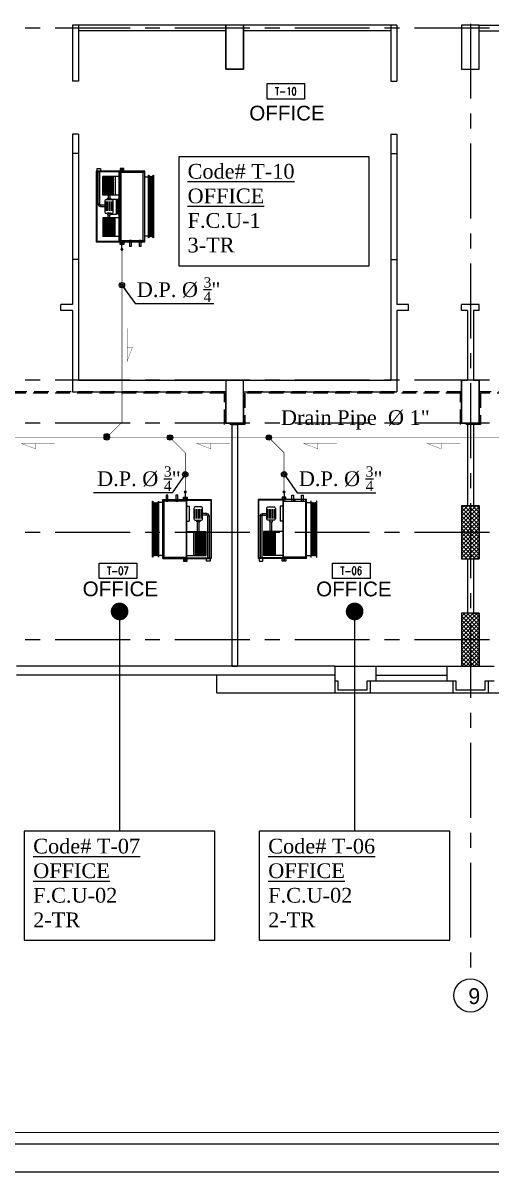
# Model space of a CAD drawing. Extents: x -711 to 2784, y 81 to 852.
# Drawn here: x -693.47 to -685.53, y 200.99 to 220.47 of the extents above; entities that cross this region are included whole.
import ezdxf
from ezdxf.enums import TextEntityAlignment as Align

# ---------------------------------------------------------------- set-up
doc = ezdxf.new("R2010")
doc.units = 0
doc.header["$MEASUREMENT"] = 0
for name, pattern in [('CENTERX2', [101.6, 63.5, -12.7, 12.7, -12.7]), ('DASHDOT', [1, 0.5, -0.25, 0, -0.25]), ('HIDDEN', [0.375, 0.25, -0.125]), ('HIDDEN-Z', [3, 2, -1])]:
    doc.linetypes.add(name, pattern=pattern)
for name, color, linetype in [('01_AC-EQUIP', 206, 'Continuous'), ('AXIS', 1, 'CENTERX2'), ('CH.W.PIPING TEXT', 4, 'Continuous'), ('COL', 2, 'Continuous'), ('COLHATCH', 5, 'Continuous'), ('column', 6, 'Continuous'), ('DRAIN PIPE', 4, 'Continuous'), ('elev', 2, 'Continuous'), ('ELEV1', 7, 'Continuous'), ('FASEL', 253, 'Continuous'), ('fram', 252, 'Continuous'), ('M-CH-WP-R', 40, 'HIDDEN-Z'), ('M-CH-WP-S', 142, 'Continuous'), ('M-EQBMNT', 21, 'Continuous'), ('METAL-EDGE', 253, 'Continuous'), ('WALL', 4, 'Continuous'), ('WIN', 5, 'Continuous'), ('ZONE TEXT', 73, 'Continuous')]:
    doc.layers.add(name, color=color, linetype=linetype)
doc.layers.add('A-SYMB-RMNU', color=4, linetype='Continuous', lineweight=9)
doc.layers.add('AXIS-TXT', color=171, linetype='Continuous', lineweight=20)
doc.styles.add('AC', font='romans.shx', dxfattribs={"height": 0.2})
doc.styles.add('ARABY', font='sosa.shx')
doc.styles.add('ROMANS-TITLE', font='ROMANS.shx', dxfattribs={"width": 0.8})
doc.dimstyles.new('IHAB', dxfattribs={"dimscale": 0, "dimtxt": 0.15, "dimasz": 0.09, "dimexe": 0.18, "dimexo": 0.0625, "dimgap": 0, "dimtad": 0, "dimtih": 1, "dimtoh": 1, "dimzin": 0, "dimdsep": 46, "dimtxsty": 'ARABY', "dimcen": 0.03, "dimse1": 1, "dimse2": 1, "dimclrd": 36, "dimclrt": 42, "dimadec": 0, "dimazin": 0, "dimtfac": 1, "dimtmove": 1, "dimatfit": 3, "dimldrblk": 'ORIGIN', "dimfxl": 1, "dimtolj": 1, "dimtzin": 0, "dimarcsym": 0})

# ---------------------------------------------------------------- blocks, each defined once
blk = doc.blocks.new('A$C069E27EC')
at = {"layer": '01_AC-EQUIP', "color": 2, "linetype": 'Continuous'}
for p, q in [((0, 0), (0, -130)), ((1, 0.3), (0.5, -1.3)), ((1, 0.3), (1.5, -1.3)), ((2, 0.3), (1.5, -1.3)), ((2, 0.3), (2.5, -1.3)), ((3, 0.3), (2.5, -1.3)), ((3, 0.3), (3.6, -1.3)), ((4.1, 0.3), (3.6, -1.3)), ((4.1, 0.3), (4.6, -1.3)), ((5.1, 0.3), (4.6, -1.3)), ((5.1, 0.3), (5.6, -1.3)), ((6.1, 0.3), (5.6, -1.3)), ((6.1, 0.3), (6.6, -1.3)), ((7.1, 0.3), (6.6, -1.3)), ((7.1, 0.3), (7.6, -1.3)), ((8.1, 0.3), (7.6, -1.3)), ((8.1, 0.3), (8.6, -1.3)), ((9.2, 0.3), (8.6, -1.3)), ((9.2, 0.3), (9.7, -1.3)), ((1.5, -128.7), (1.5, -1.3)), ((2.5, -128.7), (2.5, -1.3)), ((3.6, -128.7), (3.6, -1.3)), ((4.6, -128.7), (4.6, -1.3)), ((5.6, -128.7), (5.6, -1.3)), ((6.6, -128.7), (6.6, -1.3)), ((7.6, -128.7), (7.6, -1.3)), ((8.6, -128.7), (8.6, -1.3)), ((1, -130.3), (0.5, -128.7)), ((1, -130.3), (1.5, -128.7)), ((2, -130.3), (1.5, -128.7)), ((2, -130.3), (2.5, -128.7)), ((3, -130.3), (2.5, -128.7)), ((3, -130.3), (3.6, -128.7)), ((4.1, -130.3), (3.6, -128.7)), ((4.1, -130.3), (4.6, -128.7)), ((5.1, -130.3), (4.6, -128.7)), ((5.1, -130.3), (5.6, -128.7)), ((6.1, -130.3), (5.6, -128.7)), ((6.1, -130.3), (6.6, -128.7)), ((7.1, -130.3), (6.6, -128.7)), ((7.1, -130.3), (7.6, -128.7)), ((8.1, -130.3), (7.6, -128.7)), ((8.1, -130.3), (8.6, -128.7)), ((9.2, -130.3), (8.6, -128.7)), ((9.2, -130.3), (9.7, -128.7))]:
    blk.add_line(p, q, dxfattribs=at)
for points in [[(0, 2.5), (0.5, 2.5), (0.5, -132.5), (0, -132.5)], [(9.7, 2.5), (10.2, 2.5), (10.2, -132.5), (9.7, -132.5)]]:
    blk.add_lwpolyline(points, close=True, dxfattribs=at)
blk = doc.blocks.new('A$C7CD32F90')
at = {"layer": '01_AC-EQUIP', "color": 1, "lineweight": 20}
for p, q in [((0.089, -0.4), (0.089, -0.116)), ((0.408, -0.116), (0.089, -0.116)), ((0.408, -0.117), (0.089, -0.117)), ((0.408, -0.119), (0.089, -0.119)), ((0.408, -0.122), (0.089, -0.122)), ((0.408, -0.125), (0.089, -0.125)), ((0.408, -0.128), (0.089, -0.128)), ((0.408, -0.132), (0.089, -0.132)), ((0.408, -0.136), (0.089, -0.136)), ((0.408, -0.141), (0.089, -0.141)), ((0.408, -0.148), (0.089, -0.148)), ((0.408, -0.155), (0.089, -0.155)), ((0.408, -0.164), (0.089, -0.164)), ((0.408, -0.173), (0.089, -0.173)), ((0.408, -0.183), (0.089, -0.183)), ((0.408, -0.193), (0.089, -0.193)), ((0.408, -0.4), (0.408, -0.116)), ((0.683, -0.168), (0.526, -0.168)), ((0.683, -0.194), (0.526, -0.194)), ((0.599, -0.074), (0.599, -0.145)), ((0.626, -0.074), (0.599, -0.074)), ((0.626, -0.074), (0.626, -0.145)), ((0.639, -0.035), (1.2, -0.035)), ((0.639, -0.061), (0.639, -0.035)), ((0.639, -0.061), (1.2, -0.061)), ((0.791, -0.4), (0.791, -0.116)), ((0.791, -0.116), (1.11, -0.116)), ((0.791, -0.117), (1.11, -0.117)), ((0.791, -0.119), (1.11, -0.119)), ((0.791, -0.122), (1.11, -0.122)), ((0.791, -0.125), (1.11, -0.125)), ((0.791, -0.128), (1.11, -0.128)), ((0.791, -0.132), (1.11, -0.132)), ((0.791, -0.136), (1.11, -0.136)), ((0.791, -0.141), (1.11, -0.141)), ((0.791, -0.148), (1.11, -0.148)), ((0.791, -0.155), (1.11, -0.155)), ((0.791, -0.164), (1.11, -0.164)), ((0.791, -0.173), (1.11, -0.173)), ((0.791, -0.183), (1.11, -0.183)), ((0.791, -0.193), (1.11, -0.193)), ((1.11, -0.4), (1.11, -0.116)), ((0.408, -0.201), (0.089, -0.201)), ((0.408, -0.209), (0.089, -0.209)), ((0.408, -0.219), (0.089, -0.219)), ((0.408, -0.229), (0.089, -0.229)), ((0.408, -0.239), (0.089, -0.239)), ((0.408, -0.255), (0.089, -0.255)), ((0.408, -0.275), (0.089, -0.275)), ((0.408, -0.295), (0.089, -0.295)), ((0.089, -0.321), (0.408, -0.321)), ((0.408, -0.204), (0.46, -0.204)), ((0.408, -0.231), (0.46, -0.231)), ((0.472, -0.243), (0.472, -0.343)), ((0.472, -0.343), (0.726, -0.343)), ((0.472, -0.37), (0.726, -0.37)), ((0.472, -0.4), (0.472, -0.37)), ((0.683, -0.221), (0.526, -0.221)), ((0.683, -0.248), (0.526, -0.248)), ((0.683, -0.274), (0.526, -0.274)), ((0.726, -0.243), (0.726, -0.343)), ((0.726, -0.4), (0.726, -0.37)), ((0.791, -0.204), (0.739, -0.204)), ((0.791, -0.231), (0.739, -0.231)), ((0.791, -0.201), (1.11, -0.201)), ((0.791, -0.209), (1.11, -0.209)), ((0.791, -0.219), (1.11, -0.219)), ((0.791, -0.229), (1.11, -0.229)), ((0.791, -0.239), (1.11, -0.239)), ((0.791, -0.255), (1.11, -0.255)), ((0.791, -0.275), (1.11, -0.275)), ((0.791, -0.295), (1.11, -0.295)), ((1.11, -0.321), (0.791, -0.321)), ((0.022, -0.425), (0.001, -0.425)), ((0.011, -0.418), (0.011, -0.432)), ((1.178, -0.425), (1.199, -0.425)), ((1.189, -0.418), (1.189, -0.432)), ((0.022, -0.615), (0.001, -0.615)), ((0.011, -0.608), (0.011, -0.622)), ((1.178, -0.615), (1.199, -0.615)), ((1.189, -0.608), (1.189, -0.622)), ((0.022, -0.81), (0.001, -0.81)), ((0.011, -0.803), (0.011, -0.817)), ((0.1, -0.824), (0.1, -0.89)), ((1.1, -0.824), (1.1, -0.89)), ((1.178, -0.81), (1.199, -0.81)), ((1.189, -0.803), (1.189, -0.817))]:
    blk.add_line(p, q, dxfattribs=at)
at = {"layer": '01_AC-EQUIP', "color": 1, "linetype": 'DASHDOT', "lineweight": 20}
for p, q in [((0.408, -0.193), (0.089, -0.193)), ((0.791, -0.193), (1.11, -0.193))]:
    blk.add_line(p, q, dxfattribs=at)
at = {"layer": '01_AC-EQUIP', "color": 4, "lineweight": 20}
blk.add_line((-0.128, -0.438), (-0.023, -0.438), dxfattribs=at)
at = {"layer": '01_AC-EQUIP', "color": 1, "lineweight": 20}
for points in [[(0, -0.4), (1.2, -0.4), (1.2, 0), (0, 0)], [(0.012, -0.388), (1.188, -0.388), (1.188, -0.012), (0.012, -0.012)], [(0.485, -0.193), (0.46, -0.193), (0.46, -0.243), (0.485, -0.243)], [(0.714, -0.193), (0.739, -0.193), (0.739, -0.243), (0.714, -0.243)], [(1.244, -0.076), (1.2, -0.076), (1.2, -0.016), (1.244, -0.016)], [(-0.044, -0.407), (0, -0.407), (0, -0.467), (-0.044, -0.467)], [(1.2, -0.4), (0, -0.4), (0, -0.824), (1.2, -0.824)], [(1.175, -0.42), (0.024, -0.42), (0.024, -0.8), (1.175, -0.8)], [(1.244, -0.407), (1.2, -0.407), (1.2, -0.467), (1.244, -0.467)]]:
    blk.add_lwpolyline(points, close=True, dxfattribs=at)
blk.add_lwpolyline([(0.687, -0.145), (0.511, -0.145, 0.414214), (0.485, -0.171), (0.485, -0.264, 0.414214), (0.511, -0.291), (0.687, -0.291, 0.414214), (0.714, -0.264), (0.714, -0.171, 0.414214)], format="xyb", close=True, dxfattribs=at)
at = {"layer": '01_AC-EQUIP', "color": 4, "lineweight": 20, "const_width": 0.0252}
blk.add_lwpolyline([(-0.126, -0.45, 1), (-0.131, -0.425, 1)], format="xyb", close=True, dxfattribs=at)
at = {"layer": '01_AC-EQUIP', "color": 1, "lineweight": 20}
for centre in [(-0.023, -0.438), (1.223, -0.438)]:
    blk.add_circle(centre, 0.00932, dxfattribs=at)
for radius in [0.0399, 0.0133]:
    blk.add_arc((0.639, -0.074), radius, 90.0006, 180.0006, dxfattribs=at)
at = {"layer": '01_AC-EQUIP', "color": 1, "lineweight": 20, "extrusion": (0, 0, -1)}
for centre, major_axis, start_param, end_param in [((0.011, -0.425), (-0.00827, 0), -1.570796, 4.712389), ((0.011, -0.425), (-0.0047, 0), 3.141593, 9.424778), ((0.011, -0.615), (-0.00827, 0), -1.570796, 4.712389), ((0.011, -0.615), (-0.0047, 0), 3.141593, 9.424778), ((0.011, -0.81), (-0.00827, 0), -1.570796, 4.712389), ((0.011, -0.81), (-0.0047, 0), 3.141593, 9.424778)]:
    blk.add_ellipse(centre, major_axis=major_axis, ratio=0.646018, start_param=start_param, end_param=end_param, dxfattribs=at)
at = {"layer": '01_AC-EQUIP', "color": 1, "lineweight": 20}
for centre, major_axis, start_param, end_param in [((1.189, -0.425), (0.00827, 0), -1.570796, 4.712389), ((1.189, -0.425), (0.0047, 0), 3.141593, 9.424778), ((1.189, -0.615), (0.00827, 0), -1.570796, 4.712389), ((1.189, -0.615), (0.0047, 0), 3.141593, 9.424778), ((1.189, -0.81), (0.00827, 0), -1.570796, 4.712389), ((1.189, -0.81), (0.0047, 0), 3.141593, 9.424778)]:
    blk.add_ellipse(centre, major_axis=major_axis, ratio=0.646018, start_param=start_param, end_param=end_param, dxfattribs=at)
at = {"layer": 'M-CH-WP-R', "color": 6, "linetype": 'ByBlock', "ltscale": 1.5}
blk.add_lwpolyline([(0.025, -0.762), (0.025, -0.732), (-0.075, -0.732), (-0.075, -0.762)], close=True, dxfattribs=at)
at = {"layer": 'M-CH-WP-S', "color": 5, "linetype": 'ByBlock', "ltscale": 1.5}
blk.add_lwpolyline([(0.025, -0.597), (0.025, -0.567), (-0.075, -0.567), (-0.075, -0.597)], close=True, dxfattribs=at)
at = {"layer": 'M-EQBMNT', "color": 21, "linetype": 'ByBlock', "ltscale": 1.5}
for p, q in [((0.408, -0.116), (0.089, -0.116)), ((0.791, -0.116), (1.11, -0.116))]:
    blk.add_line(p, q, dxfattribs=at)
at = {"layer": '01_AC-EQUIP', "color": 1, "lineweight": 20, "xscale": 0.00784765227677817, "yscale": 0.00784765227677817, "zscale": 0.00784765227677817, "rotation": 270}
blk.add_blockref('A$C069E27EC', (1.11, -0.89), dxfattribs=at)
blk = doc.blocks.new('A$C224F6469')
at = {"layer": '01_AC-EQUIP', "color": 1, "lineweight": 20}
for p, q in [((0, 0), (1, 0)), ((0, -0.82), (0, 0)), ((1, -0.82), (1, 0)), ((0.007, -0.004), (0.988, -0.004)), ((0.007, -0.42), (0.007, -0.004)), ((0.32, -0.168), (0.163, -0.168)), ((0.32, -0.194), (0.163, -0.194)), ((0.236, -0.074), (0.236, -0.145)), ((0.263, -0.074), (0.236, -0.074)), ((0.263, -0.074), (0.263, -0.145)), ((0.276, -0.035), (1, -0.035)), ((0.276, -0.061), (0.276, -0.035)), ((0.276, -0.061), (1, -0.061)), ((0.541, -0.42), (0.541, -0.09)), ((0.541, -0.09), (0.949, -0.09)), ((0.541, -0.092), (0.949, -0.092)), ((0.541, -0.094), (0.949, -0.094)), ((0.541, -0.096), (0.949, -0.096)), ((0.541, -0.099), (0.949, -0.099)), ((0.541, -0.103), (0.949, -0.103)), ((0.541, -0.106), (0.949, -0.106)), ((0.541, -0.11), (0.949, -0.11)), ((0.541, -0.115), (0.949, -0.115)), ((0.541, -0.122), (0.949, -0.122)), ((0.541, -0.129), (0.949, -0.129)), ((0.541, -0.138), (0.949, -0.138)), ((0.541, -0.148), (0.949, -0.148)), ((0.541, -0.158), (0.949, -0.158)), ((0.541, -0.168), (0.949, -0.168)), ((0.541, -0.175), (0.949, -0.175)), ((0.541, -0.184), (0.949, -0.184)), ((0.541, -0.194), (0.949, -0.194)), ((0.949, -0.42), (0.949, -0.09)), ((0.988, -0.42), (0.988, -0.004)), ((0.109, -0.37), (0.363, -0.37)), ((0.109, -0.42), (0.109, -0.37)), ((0.32, -0.221), (0.163, -0.221)), ((0.32, -0.248), (0.163, -0.248)), ((0.32, -0.274), (0.163, -0.274)), ((0.363, -0.42), (0.363, -0.37)), ((0.541, -0.204), (0.376, -0.204)), ((0.541, -0.231), (0.376, -0.231)), ((0.541, -0.214), (0.949, -0.214)), ((0.541, -0.23), (0.949, -0.23)), ((0.541, -0.25), (0.949, -0.25)), ((0.541, -0.27), (0.949, -0.27)), ((0.949, -0.295), (0.541, -0.295)), ((0, -0.42), (1, -0.42)), ((0.022, -0.425), (0.001, -0.425)), ((0.011, -0.418), (0.011, -0.432)), ((0.978, -0.425), (0.999, -0.425)), ((0.989, -0.418), (0.989, -0.432)), ((0.022, -0.615), (0.001, -0.615)), ((0.011, -0.608), (0.011, -0.622)), ((0.978, -0.615), (0.999, -0.615)), ((0.989, -0.608), (0.989, -0.622)), ((1, -0.82), (0, -0.82)), ((0.022, -0.81), (0.001, -0.81)), ((0.011, -0.803), (0.011, -0.817)), ((0.05, -0.82), (0.05, -0.89)), ((0.95, -0.82), (0.95, -0.89)), ((0.978, -0.81), (0.999, -0.81)), ((0.989, -0.803), (0.989, -0.817))]:
    blk.add_line(p, q, dxfattribs=at)
at = {"layer": '01_AC-EQUIP', "color": 1, "linetype": 'DASHDOT', "lineweight": 20}
blk.add_line((0.541, -0.168), (0.949, -0.168), dxfattribs=at)
at = {"layer": '01_AC-EQUIP', "color": 4, "lineweight": 20}
blk.add_line((-0.128, -0.438), (-0.023, -0.438), dxfattribs=at)
at = {"layer": '01_AC-EQUIP', "color": 2, "lineweight": 20}
for p, q in [((0.047, -0.9), (0.063, -0.895)), ((0.047, -0.9), (0.063, -0.905)), ((0.047, -0.91), (0.063, -0.905)), ((0.047, -0.91), (0.063, -0.915)), ((0.047, -0.92), (0.063, -0.915)), ((0.047, -0.92), (0.063, -0.925)), ((0.047, -0.931), (0.063, -0.925)), ((0.047, -0.931), (0.063, -0.936)), ((0.047, -0.941), (0.063, -0.936)), ((0.047, -0.941), (0.063, -0.946)), ((0.047, -0.951), (0.063, -0.946)), ((0.047, -0.951), (0.063, -0.956)), ((0.047, -0.961), (0.063, -0.956)), ((0.047, -0.961), (0.063, -0.966)), ((0.047, -0.971), (0.063, -0.966)), ((0.047, -0.971), (0.063, -0.976)), ((0.063, -0.905), (0.937, -0.905)), ((0.063, -0.915), (0.937, -0.915)), ((0.063, -0.925), (0.937, -0.925)), ((0.063, -0.936), (0.937, -0.936)), ((0.063, -0.946), (0.937, -0.946)), ((0.063, -0.956), (0.937, -0.956)), ((0.063, -0.966), (0.937, -0.966)), ((0.953, -0.9), (0.937, -0.895)), ((0.953, -0.9), (0.937, -0.905)), ((0.953, -0.91), (0.937, -0.905)), ((0.953, -0.91), (0.937, -0.915)), ((0.953, -0.92), (0.937, -0.915)), ((0.953, -0.92), (0.937, -0.925)), ((0.953, -0.931), (0.937, -0.925)), ((0.953, -0.931), (0.937, -0.936)), ((0.953, -0.941), (0.937, -0.936)), ((0.953, -0.941), (0.937, -0.946)), ((0.953, -0.951), (0.937, -0.946)), ((0.953, -0.951), (0.937, -0.956)), ((0.953, -0.961), (0.937, -0.956)), ((0.953, -0.961), (0.937, -0.966)), ((0.953, -0.971), (0.937, -0.966)), ((0.953, -0.971), (0.937, -0.976)), ((0.047, -0.981), (0.063, -0.976)), ((0.047, -0.981), (0.063, -0.987)), ((0.063, -0.976), (0.937, -0.976)), ((0.953, -0.981), (0.937, -0.976)), ((0.953, -0.981), (0.937, -0.987))]:
    blk.add_line(p, q, dxfattribs=at)
at = {"layer": '01_AC-EQUIP', "color": 1, "lineweight": 20}
blk.add_lwpolyline([(0.324, -0.145), (0.149, -0.145, 0.414214), (0.122, -0.171), (0.122, -0.264, 0.414214), (0.149, -0.291), (0.324, -0.291, 0.414214), (0.351, -0.264), (0.351, -0.171, 0.414214)], format="xyb", close=True, dxfattribs=at)
for points in [[(0.351, -0.193), (0.376, -0.193), (0.376, -0.243), (0.351, -0.243)], [(1.044, -0.076), (1, -0.076), (1, -0.016), (1.044, -0.016)], [(-0.044, -0.407), (0, -0.407), (0, -0.467), (-0.044, -0.467)], [(0.025, -0.8), (0.975, -0.8), (0.975, -0.42), (0.025, -0.42)], [(1.044, -0.407), (1, -0.407), (1, -0.467), (1.044, -0.467)]]:
    blk.add_lwpolyline(points, close=True, dxfattribs=at)
at = {"layer": '01_AC-EQUIP', "color": 4, "lineweight": 20, "const_width": 0.0252}
blk.add_lwpolyline([(-0.126, -0.45, 1), (-0.131, -0.425, 1)], format="xyb", close=True, dxfattribs=at)
at = {"layer": '01_AC-EQUIP', "color": 2, "lineweight": 20}
for points in [[(0.975, -0.89), (0.975, -0.895), (0.025, -0.895), (0.025, -0.89)], [(0.975, -0.987), (0.975, -0.992), (0.025, -0.992), (0.025, -0.987)]]:
    blk.add_lwpolyline(points, close=True, dxfattribs=at)
at = {"layer": '01_AC-EQUIP', "color": 1, "lineweight": 20}
for centre in [(-0.023, -0.438), (1.023, -0.438)]:
    blk.add_circle(centre, 0.00932, dxfattribs=at)
for radius in [0.0399, 0.0133]:
    blk.add_arc((0.276, -0.074), radius, 90.0006, 180.0006, dxfattribs=at)
at = {"layer": '01_AC-EQUIP', "color": 1, "lineweight": 20, "extrusion": (0, 0, -1)}
for centre, major_axis, start_param, end_param in [((0.011, -0.425), (-0.00827, 0), -1.570796, 4.712389), ((0.011, -0.425), (-0.0047, 0), 3.141593, 9.424778), ((0.011, -0.615), (-0.00827, 0), -1.570796, 4.712389), ((0.011, -0.615), (-0.0047, 0), 3.141593, 9.424778), ((0.011, -0.81), (-0.00827, 0), -1.570796, 4.712389), ((0.011, -0.81), (-0.0047, 0), 3.141593, 9.424778)]:
    blk.add_ellipse(centre, major_axis=major_axis, ratio=0.646018, start_param=start_param, end_param=end_param, dxfattribs=at)
at = {"layer": '01_AC-EQUIP', "color": 1, "lineweight": 20}
for centre, major_axis, start_param, end_param in [((0.989, -0.425), (0.00827, 0), -1.570796, 4.712389), ((0.989, -0.425), (0.0047, 0), 3.141593, 9.424778), ((0.989, -0.615), (0.00827, 0), -1.570796, 4.712389), ((0.989, -0.615), (0.0047, 0), 3.141593, 9.424778), ((0.989, -0.81), (0.00827, 0), -1.570796, 4.712389), ((0.989, -0.81), (0.0047, 0), 3.141593, 9.424778)]:
    blk.add_ellipse(centre, major_axis=major_axis, ratio=0.646018, start_param=start_param, end_param=end_param, dxfattribs=at)
at = {"layer": 'M-CH-WP-R', "color": 6, "linetype": 'ByBlock', "ltscale": 1.5}
blk.add_lwpolyline([(0.025, -0.762), (0.025, -0.732), (-0.075, -0.732), (-0.075, -0.762)], close=True, dxfattribs=at)
at = {"layer": 'M-CH-WP-S', "color": 5, "linetype": 'ByBlock', "ltscale": 1.5}
blk.add_lwpolyline([(0.025, -0.597), (0.025, -0.567), (-0.075, -0.567), (-0.075, -0.597)], close=True, dxfattribs=at)
at = {"layer": 'M-EQBMNT', "color": 21, "linetype": 'ByBlock', "ltscale": 1.5}
blk.add_line((0.541, -0.09), (0.949, -0.09), dxfattribs=at)
blk = doc.blocks.new('A-ROOM')
at = {"layer": 'A-SYMB-RMNU'}
blk.add_lwpolyline([(-425, 175), (425, 175), (425, -175), (-425, -175)], close=True, dxfattribs=at)
at = {"layer": 'A-SYMB-RMNU', "style": 'ROMANS-TITLE', "width": 0.8}
blk.add_attdef('ROOM-NO', text='', height=175, dxfattribs=at).set_placement((0, 0), align=Align.MIDDLE)
blk = doc.blocks.new('DOT')
at = {"color": 0, "linetype": 'ByBlock'}
blk.add_line((-0.5, 0), (-1, 0), dxfattribs=at)
at = {"color": 0, "linetype": 'ByBlock', "const_width": 0.5}
blk.add_lwpolyline([(-0.25, 0, 1), (0.25, 0, 1)], format="xyb", close=True, dxfattribs=at)

msp = doc.modelspace()

# ---------------------------------------------------------------- hatches: boundary and pattern name
at = {"layer": 'COLHATCH', "linetype": 'Continuous'}
h = msp.add_hatch(dxfattribs=at)
h.set_pattern_fill('_USER', color=252, scale=0.05, angle=45, style=0, double=1, pattern_type=0)
h.set_pattern_definition([(45, (-481.988946, 53.687133), (-0.035355339, 0.035355339), []), (135, (-481.988946, 53.687133), (-0.035355339, -0.035355339), [])])
h.paths.add_polyline_path([(-661.549, 231.267), (-661.849, 231.267), (-661.849, 230.367), (-661.549, 230.367)])
h.paths.add_polyline_path([(-659.549, 231.267), (-660.349, 231.267), (-660.349, 230.967), (-659.549, 230.967)])
h.paths.add_polyline_path([(-657.599, 229.267), (-657.899, 229.267), (-657.899, 228.667), (-657.599, 228.667)])
h.paths.add_polyline_path([(-657.199, 225.687), (-657.999, 225.687), (-657.999, 225.387), (-657.199, 225.387)])
h.paths.add_polyline_path([(-659.749, 225.687), (-660.549, 225.687), (-660.549, 225.387), (-659.749, 225.387)])
h.paths.add_polyline_path([(-659.649, 220.637), (-660.549, 220.637), (-660.549, 220.337), (-659.649, 220.337)])
h.paths.add_polyline_path([(-657.199, 220.687), (-657.999, 220.687), (-657.999, 220.387), (-657.199, 220.387)])
h.paths.add_polyline_path([(-659.456, 214.417), (-660.556, 214.417), (-660.556, 214.117), (-659.703, 214.117, -0.011587), (-659.719, 213.431), (-659.47, 213.421, 0.01656)])
h.paths.add_polyline_path([(-659.651, 211.687), (-659.904, 211.687, -0.040808), (-660.493, 209.348), (-660.256, 209.267, 0.04151)])
h.paths.add_polyline_path([(-661.549, 212.287), (-661.849, 212.287), (-661.849, 211.387), (-661.549, 211.387)])
h.paths.add_polyline_path([(-665.679, 212.287), (-666.079, 212.287), (-666.079, 211.387), (-665.679, 211.387)])
h.paths.add_polyline_path([(-669.479, 212.287), (-669.929, 212.287), (-669.929, 211.387), (-669.479, 211.387)])
h.paths.add_polyline_path([(-669.729, 210.467), (-670.029, 210.467), (-670.029, 209.567), (-669.729, 209.567)])
h.paths.add_polyline_path([(-677.729, 212.287), (-678.029, 212.287), (-678.029, 211.387), (-677.729, 211.387)])
h.paths.add_polyline_path([(-677.729, 210.467), (-678.029, 210.467), (-678.029, 209.567), (-677.729, 209.567)])
h.paths.add_polyline_path([(-685.729, 212.287), (-686.029, 212.287), (-686.029, 211.387), (-685.729, 211.387)])
h.paths.add_polyline_path([(-685.729, 210.467), (-686.029, 210.467), (-686.029, 209.567), (-685.729, 209.567)])
h.paths.add_polyline_path([(-693.829, 212.287), (-694.279, 212.287), (-694.279, 211.387), (-693.828, 211.387)])
h.paths.add_polyline_path([(-693.729, 210.467), (-694.029, 210.467), (-694.029, 209.567), (-693.729, 209.567)])
h.paths.add_polyline_path([(-697.679, 212.287), (-698.079, 212.287), (-698.079, 211.387), (-697.679, 211.387)])
h.paths.add_polyline_path([(-701.909, 212.287), (-702.209, 212.287), (-702.209, 211.387), (-701.909, 211.387)])
h.paths.add_polyline_path([(-703.201, 214.417), (-704.301, 214.417, 0.01656), (-704.288, 213.421), (-704.039, 213.431, -0.011587), (-704.054, 214.117), (-703.201, 214.117)])
h.paths.add_polyline_path([(-703.854, 211.687), (-704.107, 211.687, 0.04151), (-703.502, 209.267), (-703.265, 209.348, -0.040808)])
h.paths.add_polyline_path([(-703.209, 220.637), (-704.109, 220.637), (-704.109, 220.337), (-703.209, 220.337)])
h.paths.add_polyline_path([(-705.759, 220.687), (-706.559, 220.687), (-706.559, 220.387), (-705.759, 220.387)])
h.paths.add_polyline_path([(-705.759, 225.687), (-706.559, 225.687), (-706.559, 225.387), (-705.759, 225.387)])
h.paths.add_polyline_path([(-703.209, 225.687), (-704.009, 225.687), (-704.009, 225.387), (-703.209, 225.387)])
h.paths.add_polyline_path([(-705.859, 229.267), (-706.159, 229.267), (-706.159, 228.667), (-705.859, 228.667)])
h.paths.add_polyline_path([(-703.409, 231.267), (-704.209, 231.267), (-704.209, 230.967), (-703.409, 230.967)])
h.paths.add_polyline_path([(-701.909, 231.267), (-702.209, 231.267), (-702.209, 230.367), (-701.909, 230.367)])
h.paths.add_polyline_path([(-697.629, 231.267), (-698.029, 231.267), (-698.029, 230.367), (-697.629, 230.367)])
h.paths.add_polyline_path([(-693.829, 231.267), (-694.279, 231.267), (-694.279, 230.367), (-693.829, 230.367)])
h.paths.add_polyline_path([(-684.479, 233.467), (-684.779, 233.467), (-684.779, 232.867), (-684.479, 232.867)])
h.paths.add_polyline_path([(-684.479, 230.967), (-679.379, 230.967), (-679.379, 229.517), (-679.079, 229.517), (-679.079, 231.267), (-684.779, 231.267), (-684.779, 229.517), (-684.479, 229.517)])
h.paths.add_polyline_path([(-677.729, 233.467), (-678.029, 233.467), (-678.029, 232.867), (-677.729, 232.867)])
h.paths.add_polyline_path([(-677.729, 230.117), (-678.029, 230.117), (-678.029, 229.517), (-677.729, 229.517)])
h.paths.add_polyline_path([(-669.479, 231.267), (-669.929, 231.267), (-669.929, 230.367), (-669.479, 230.367)])
at = {"layer": 'DRAIN PIPE', "linetype": 'Continuous'}
for points in [[(-692.095, 213.468, 1), (-692.005, 213.468, 1)], [(-692.095, 213.445, 1), (-692.005, 213.445, 1)], [(-691.02, 213.445, 1), (-690.931, 213.445, 1)], [(-689.345, 213.445, 1), (-689.255, 213.445, 1)]]:
    msp.add_hatch(color=2, dxfattribs=at).paths.add_polyline_path(points)

# ---------------------------------------------------------------- linework, layer by layer
at = {"layer": 'AXIS', "color": 252, "linetype": 'CENTERX2', "ltscale": 0.02}
for p, q in [((-685.879, 236.716), (-685.879, 204.268)), ((-655.078, 220.387), (-708.68, 220.387)), ((-655.078, 214.417), (-708.68, 214.417)), ((-655.078, 213.687), (-708.68, 213.687)), ((-655.078, 211.837), (-708.68, 211.837)), ((-655.078, 210.017), (-708.68, 210.017))]:
    msp.add_line(p, q, dxfattribs=at)
at = {"layer": 'AXIS-TXT'}
msp.add_circle((-685.879, 203.986), 0.282, dxfattribs=at)
at = {"layer": 'CH.W.PIPING TEXT', "color": 34, "linetype": 'Continuous'}
for points in [[(-690.829, 216.357), (-687.596, 216.357), (-687.596, 218.205), (-690.829, 218.205)], [(-693.448, 204.92), (-690.215, 204.92), (-690.215, 206.768), (-693.448, 206.768)], [(-689.461, 204.92), (-686.227, 204.92), (-686.227, 206.768), (-689.461, 206.768)]]:
    msp.add_lwpolyline(points, close=True, dxfattribs=at)
at = {"layer": 'COL', "color": 252, "linetype": 'Continuous'}
for points in [[(-689.729, 220.437), (-690.029, 220.437), (-690.029, 219.687), (-689.729, 219.687)], [(-685.729, 220.437), (-686.029, 220.437), (-686.029, 219.687), (-685.729, 219.687)], [(-689.729, 214.417), (-690.029, 214.417), (-690.029, 213.687), (-689.729, 213.687)], [(-685.729, 214.417), (-686.029, 214.417), (-686.029, 213.687), (-685.729, 213.687)]]:
    msp.add_lwpolyline(points, close=True, dxfattribs=at)
at = {"layer": 'column'}
for points in [[(-685.729, 212.287), (-686.029, 212.287), (-686.029, 211.387), (-685.729, 211.387)], [(-685.729, 210.467), (-686.029, 210.467), (-686.029, 209.567), (-685.729, 209.567)]]:
    msp.add_lwpolyline(points, close=True, dxfattribs=at)
at = {"layer": 'DRAIN PIPE', "color": 6, "const_width": 0.01}
for points in [[(-691.791, 216.74), (-691.791, 213.704)], [(-691.791, 213.704), (-692.05, 213.445)], [(-702.147, 213.445), (-685.089, 213.445)], [(-690.717, 213.186), (-690.975, 213.445)], [(-689.041, 213.186), (-689.3, 213.445)], [(-690.717, 212.415), (-690.717, 213.186)], [(-689.041, 212.415), (-689.041, 213.186)]]:
    msp.add_lwpolyline(points, dxfattribs=at)
at = {"layer": 'DRAIN PIPE', "color": 2, "linetype": 'Continuous', "const_width": 0.005}
for points in [[(-691.704, 215.295), (-691.704, 214.734), (-691.615, 214.969), (-691.704, 214.969)], [(-692.933, 213.342), (-693.493, 213.342), (-693.258, 213.253), (-693.258, 213.342)], [(-689.958, 213.342), (-690.518, 213.342), (-690.283, 213.253), (-690.283, 213.342)], [(-688.145, 213.342), (-688.705, 213.342), (-688.47, 213.253), (-688.47, 213.342)], [(-686.05, 213.342), (-686.61, 213.342), (-686.375, 213.253), (-686.375, 213.342)]]:
    msp.add_lwpolyline(points, dxfattribs=at)
at = {"layer": 'DRAIN PIPE', "color": 2, "linetype": 'Continuous'}
for centre in [(-692.05, 213.468), (-692.05, 213.445), (-690.975, 213.445), (-689.3, 213.445)]:
    msp.add_circle(centre, 0.0448, dxfattribs=at)
at = {"layer": 'elev', "color": 252}
for p, q in [((-685.729, 220.437), (-684.629, 220.437)), ((-685.729, 220.337), (-684.629, 220.337)), ((-690.179, 209.117), (-690.179, 209.417)), ((-690.179, 209.117), (-688.179, 209.117)), ((-687.579, 209.117), (-686.179, 209.117)), ((-685.579, 209.117), (-684.179, 209.117))]:
    msp.add_line(p, q, dxfattribs=at)
at = {"layer": 'ELEV1'}
msp.add_line((-687.479, 209.317), (-686.279, 209.317), dxfattribs=at)
at = {"layer": 'FASEL', "linetype": 'HIDDEN'}
for points in [[(-670.029, 214.217), (-673.729, 214.217), (-673.729, 213.687), (-674.029, 213.687), (-674.029, 214.217), (-677.729, 214.217), (-677.729, 213.687), (-678.029, 213.687), (-678.029, 214.217), (-680.729, 214.217), (-680.729, 213.687), (-681.029, 213.687), (-681.029, 214.217), (-685.729, 214.217), (-685.729, 213.687), (-686.029, 213.687), (-686.029, 214.217), (-689.729, 214.217), (-689.729, 213.687), (-690.029, 213.687), (-690.029, 214.217), (-693.729, 214.217)], [(-670.049, 214.197), (-673.709, 214.197), (-673.709, 213.667), (-674.049, 213.667), (-674.049, 214.197), (-677.709, 214.197), (-677.709, 213.667), (-678.049, 213.667), (-678.049, 214.197), (-680.709, 214.197), (-680.709, 213.667), (-681.049, 213.667), (-681.049, 214.197), (-685.709, 214.197), (-685.709, 213.667), (-686.049, 213.667), (-686.049, 214.197), (-689.709, 214.197), (-689.709, 213.667), (-690.049, 213.667), (-690.049, 214.197), (-693.709, 214.197)]]:
    msp.add_lwpolyline(points, dxfattribs=at)
at = {"layer": 'fram'}
msp.add_line((-710.114, 201.469), (-646.067, 201.469), dxfattribs=at)
for points in [[(-710.591, 238.992), (-645.591, 238.992), (-645.591, 200.992), (-710.591, 200.992)], [(-653.644, 238.515), (-710.114, 238.515), (-710.114, 201.469), (-653.644, 201.469)]]:
    msp.add_lwpolyline(points, close=True, dxfattribs=at)
at = {"layer": 'METAL-EDGE', "linetype": 'Continuous'}
for p, q in [((-688.179, 209.317), (-688.129, 209.317)), ((-688.129, 209.317), (-688.129, 209.167)), ((-687.629, 209.167), (-687.629, 209.317)), ((-687.629, 209.317), (-687.579, 209.317)), ((-686.179, 209.317), (-686.129, 209.317)), ((-686.129, 209.317), (-686.129, 209.167)), ((-685.629, 209.167), (-685.629, 209.317)), ((-685.629, 209.317), (-685.579, 209.317)), ((-688.129, 209.167), (-687.629, 209.167)), ((-686.129, 209.167), (-685.629, 209.167))]:
    msp.add_line(p, q, dxfattribs=at)
at = {"layer": 'WALL', "color": 252, "linetype": 'Continuous'}
for p, q in [((-692.629, 220.437), (-692.629, 219.487)), ((-692.529, 220.437), (-692.629, 220.437)), ((-692.529, 220.437), (-692.529, 219.487)), ((-690.029, 219.687), (-690.029, 220.437)), ((-689.729, 220.437), (-690.029, 220.437)), ((-689.729, 220.437), (-689.729, 219.687)), ((-687.229, 220.437), (-687.229, 219.487)), ((-687.129, 220.437), (-687.229, 220.437)), ((-687.129, 220.437), (-687.129, 219.487)), ((-689.729, 219.687), (-690.029, 219.687)), ((-692.529, 219.487), (-692.629, 219.487)), ((-687.229, 219.487), (-687.129, 219.487)), ((-692.529, 218.587), (-692.629, 218.587)), ((-692.629, 218.587), (-692.629, 218.262)), ((-692.529, 218.587), (-692.529, 218.262)), ((-687.229, 218.587), (-687.129, 218.587)), ((-687.229, 218.587), (-687.229, 218.262)), ((-687.129, 218.587), (-687.129, 218.262)), ((-692.529, 218.262), (-692.629, 218.262)), ((-687.229, 218.262), (-687.129, 218.262)), ((-692.529, 216.462), (-692.629, 216.462)), ((-692.629, 216.462), (-692.629, 215.697)), ((-692.529, 216.462), (-692.529, 214.417)), ((-687.229, 216.462), (-687.129, 216.462)), ((-687.229, 216.462), (-687.229, 214.417)), ((-687.129, 216.462), (-687.129, 215.697)), ((-692.629, 215.697), (-692.829, 215.697)), ((-692.829, 215.597), (-692.829, 215.697)), ((-686.929, 215.697), (-687.129, 215.697)), ((-686.929, 215.597), (-686.929, 215.697)), ((-686.029, 215.597), (-686.029, 215.697)), ((-685.729, 215.697), (-686.029, 215.697)), ((-685.729, 215.597), (-685.729, 215.697)), ((-692.629, 215.597), (-692.829, 215.597)), ((-692.629, 215.597), (-692.629, 214.217)), ((-687.129, 215.597), (-687.129, 214.217)), ((-686.929, 215.597), (-687.129, 215.597)), ((-685.929, 215.597), (-686.029, 215.597)), ((-685.929, 215.597), (-685.929, 214.417)), ((-685.829, 215.597), (-685.829, 214.417)), ((-685.729, 215.597), (-685.829, 215.597)), ((-692.529, 214.417), (-687.229, 214.417)), ((-686.029, 213.687), (-686.029, 214.417)), ((-686.029, 214.417), (-685.929, 214.417)), ((-685.829, 214.417), (-685.729, 214.417)), ((-685.729, 214.417), (-685.729, 213.687)), ((-692.629, 214.217), (-690.029, 214.217)), ((-690.029, 213.687), (-690.029, 214.217)), ((-689.729, 214.217), (-689.729, 213.687)), ((-689.729, 214.217), (-687.129, 214.217)), ((-689.729, 213.687), (-690.029, 213.687)), ((-689.929, 213.667), (-689.929, 209.567)), ((-689.929, 213.667), (-689.829, 213.667)), ((-689.829, 213.667), (-689.829, 209.567)), ((-685.729, 213.687), (-686.029, 213.687)), ((-685.829, 213.667), (-685.929, 213.667)), ((-685.929, 213.667), (-685.929, 212.287)), ((-685.829, 213.667), (-685.829, 212.287)), ((-685.929, 212.287), (-686.029, 212.287)), ((-686.029, 212.287), (-686.029, 211.387)), ((-685.829, 212.287), (-685.729, 212.287)), ((-685.729, 212.287), (-685.729, 211.387)), ((-686.029, 211.387), (-685.929, 211.387)), ((-685.929, 211.387), (-685.929, 210.467)), ((-685.729, 211.387), (-685.829, 211.387)), ((-685.829, 211.387), (-685.829, 210.467)), ((-685.929, 210.467), (-686.029, 210.467)), ((-686.029, 210.467), (-686.029, 209.567)), ((-685.829, 210.467), (-685.729, 210.467)), ((-685.729, 210.467), (-685.729, 209.567)), ((-689.929, 209.567), (-689.829, 209.567)), ((-688.179, 209.567), (-687.479, 209.567)), ((-688.179, 209.567), (-688.179, 209.117)), ((-687.479, 209.317), (-687.479, 209.567)), ((-686.279, 209.567), (-686.029, 209.567)), ((-686.279, 209.567), (-686.279, 209.317)), ((-685.729, 209.567), (-685.479, 209.567)), ((-687.579, 209.317), (-687.479, 209.317)), ((-687.579, 209.317), (-687.579, 209.117)), ((-686.279, 209.317), (-686.179, 209.317)), ((-686.179, 209.317), (-686.179, 209.117)), ((-685.579, 209.317), (-685.579, 209.117)), ((-685.579, 209.317), (-685.479, 209.317)), ((-688.179, 209.117), (-687.579, 209.117)), ((-686.179, 209.117), (-685.579, 209.117))]:
    msp.add_line(p, q, dxfattribs=at)
at = {"layer": 'WALL', "linetype": 'Continuous'}
msp.add_lwpolyline([(-653.836, 238.323, 0.0192, 0.0192, 0), (-709.922, 238.323, 0.0192, 0.0192, 0), (-709.922, 201.661, 0.0192, 0.0192, 0), (-653.836, 201.661, 0.0192, 0.0192, 0)], format="xyseb", close=True, dxfattribs=at)
at = {"layer": 'WALL', "color": 252, "linetype": 'Continuous'}
msp.add_lwpolyline([(-685.729, 220.437), (-686.029, 220.437), (-686.029, 219.687), (-685.729, 219.687)], close=True, dxfattribs=at)
at = {"layer": 'WIN', "color": 252}
for p, q in [((-690.029, 220.437), (-692.529, 220.437)), ((-690.029, 220.337), (-692.529, 220.337)), ((-687.229, 220.437), (-689.729, 220.437)), ((-687.229, 220.337), (-689.729, 220.337)), ((-692.629, 218.262), (-692.629, 216.462)), ((-692.529, 218.262), (-692.529, 216.462)), ((-687.229, 218.262), (-687.229, 216.462)), ((-687.129, 218.262), (-687.129, 216.462)), ((-688.179, 209.567), (-693.579, 209.567)), ((-688.179, 209.417), (-693.579, 209.417)), ((-687.479, 209.567), (-686.279, 209.567)), ((-687.479, 209.417), (-686.279, 209.417))]:
    msp.add_line(p, q, dxfattribs=at)

# ---------------------------------------------------------------- block references
at = {"layer": '01_AC-EQUIP'}
for name, p, rotation in [('A$C7CD32F90', (-692.229, 216.762), 90), ('A$C224F6469', (-690.279, 212.392), 270)]:
    msp.add_blockref(name, p, dxfattribs=dict(at, rotation=rotation))
at = {"layer": '01_AC-EQUIP', "xscale": -1, "rotation": 90}
msp.add_blockref('A$C224F6469', (-689.479, 212.392), dxfattribs=at)
at = {"layer": 'A-SYMB-RMNU', "xscale": 0.0007500000000391083, "yscale": 0.0007500000000106866, "zscale": 0.00075}
for p, values in [((-689.011, 219.314), {'ROOM-NO': 'T-10'}), ((-691.86, 211.185), {'ROOM-NO': 'T-07'}), ((-687.902, 211.185), {'ROOM-NO': 'T-06'})]:
    msp.add_blockref('A-ROOM', p, dxfattribs=at).add_auto_attribs(values)

# ---------------------------------------------------------------- texts
at = {"layer": 'AXIS-TXT', "style": 'ARABY'}
msp.add_text('9', height=0.27, dxfattribs=at).set_placement((-685.915, 203.839, 0))
at = {"layer": 'CH.W.PIPING TEXT', "color": 47, "linetype": 'Continuous', "char_height": 0.25, "width": 3.95146, "attachment_point": 7, "style": 'AC'}
for s, insert in [('\\A1;{\\fTimes New Roman|b0|i0|c0|p18;\\L\\C3;Code# T-10\\POFFICE\\P\\l\\C256;F.C.U-1\\C34;\\P3-TR}', (-690.678, 216.579)), ('\\A1;{\\fTimes New Roman|b0|i0|c0|p18;\\L\\C3;Code# T-07\\POFFICE\\P\\l\\C256;F.C.U-02\\L\\C3;\\P\\l\\C34;2-TR}', (-693.297, 205.142)), ('\\A1;{\\fTimes New Roman|b0|i0|c0|p18;\\L\\C3;Code# T-06\\POFFICE\\P\\l\\C256;F.C.U-02\\L\\C3;\\P\\l\\C34;2-TR}', (-689.31, 205.142))]:
    msp.add_mtext(s, dxfattribs=dict(at, insert=insert))
at = {"layer": 'DRAIN PIPE', "color": 6, "char_height": 0.25, "width": 10.22534, "attachment_point": 1, "style": 'AC'}
for s, insert in [('\\A1;{\\fTimes New Roman|b0|i0|c0|p18;\\C5;D.P. %%C \\H0.7x;\\S3/4;\\H1.429x;"}', (-691.54, 216.162)), ('\\A1;{\\fTimes New Roman|b0|i0|c0|p18;\\C5;Drain Pipe  %%C 1"}', (-689.094, 213.908)), ('\\A1;{\\fTimes New Roman|b0|i0|c0|p18;\\C5;D.P. %%C \\H0.7x;\\S3/4;\\H1.429x;"}', (-692.213, 212.956)), ('\\A1;{\\fTimes New Roman|b0|i0|c0|p18;\\C5;D.P. %%C \\H0.7x;\\S3/4;\\H1.429x;"}', (-688.79, 212.956))]:
    msp.add_mtext(s, dxfattribs=dict(at, insert=insert))
at = {"layer": 'ZONE TEXT', "linetype": 'Continuous', "char_height": 0.25, "width": 3.29288, "attachment_point": 1, "style": 'AC'}
for insert in [(-689.632, 219.07), (-692.458, 211.004), (-688.497, 211.002)]:
    msp.add_mtext('{\\fArial|b0|i0|c0|p34;OFFICE}', dxfattribs=dict(at, insert=insert))

# ---------------------------------------------------------------- leaders
at = {"layer": 'CH.W.PIPING TEXT', "color": 47, "linetype": 'Continuous'}
for points in [[(-691.831, 210.496), (-691.831, 206.768)], [(-687.844, 210.496), (-687.844, 206.768)]]:
    msp.add_leader(points, dimstyle='IHAB', override={"dimscale": 1, "dimasz": 0.3, "dimclrd": 47, "dimldrblk": 'DOT'}, dxfattribs=at)
at = {"layer": 'DRAIN PIPE', "color": 6}
for points in [[(-691.791, 216.028), (-691.567, 215.714), (-690.234, 215.714)], [(-690.717, 212.822), (-690.941, 212.508), (-692.274, 212.508)], [(-689.041, 212.822), (-688.817, 212.508), (-687.484, 212.508)]]:
    msp.add_leader(points, dimstyle='IHAB', override={"dimscale": 1, "dimldrblk": 'Origin2'}, dxfattribs=at)

doc.saveas('drawing.dxf')
